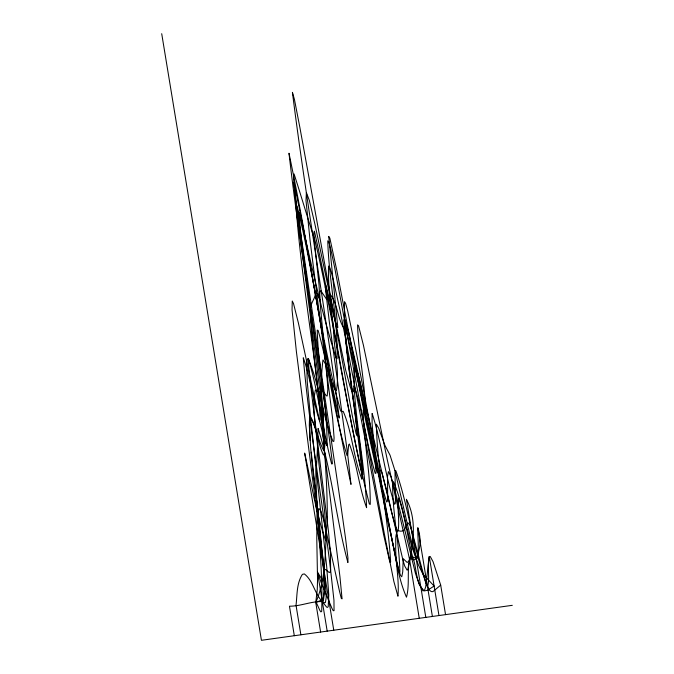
<?xml version="1.0" encoding="UTF-8"?>
<svg xmlns="http://www.w3.org/2000/svg" width="674" height="674" viewBox="0 0 674 674"><rect width="100%" height="100%" fill="white"/><g stroke="black" fill="none" stroke-linecap="round" stroke-linejoin="round"><path stroke-width="1.01" d="M425.816 617.384L406.405 499.282C417.071 519.351 413.44 543.008 408.84 564.205C407.568 575.116 409.362 586.65 406.481 597.215C396.927 575.529 395.267 550.397 389.083 527.439C380.38 488.187 374.491 448.218 363.901 409.421L363.185 410.087C363.758 441.622 370.531 472.887 370.245 504.422L369.344 504C347.413 417.375 335.644 328.398 315.238 241.368C307.883 218.999 301.278 196.26 294.058 173.9L293.527 175.779L293.839 182.764L295.296 196.783L340.277 501.119L345.501 537.978L347.944 557.861L347.885 562.537C335.938 518.365 331.928 471.935 318.094 428.42C317.53 443.071 317.412 457.848 315.836 472.516C316.477 518.828 323.132 565.115 321.7 611.385L320.925 611.908L319.948 610.577L316.679 603.365L315.761 602.522L317.26 589.615L317.547 579.884L316.772 538.265L317.016 517.489L317.724 510.959L318.987 508.499L320.925 511.204L323.596 519.688L339.502 591.3L341.322 598.445L342.063 598.857L339.966 576.961L324.371 450.316L323.023 431.613L323.528 414.367L321.237 390.347L301.219 237.956L298.692 212.285L296.787 205.814L295.996 206.143C303.814 310.832 327.539 414.384 327.303 519.679C324.598 547.431 327.193 576.321 315.761 602.522L320.613 632.052M438.968 615.547L429.262 556.497L425.707 586.81L424.51 590.281L422.952 590.913L419.177 584.307L415.437 573.33L394.998 490.327L391.004 476.72L388.401 471.589L387.516 476.695L387.676 497.993L387.373 501.195L386.682 502.029C367.92 442.86 361.062 380.313 345.029 320.31L344.077 319.594C346.765 358.526 354.313 396.986 357.313 435.901L356.091 433.609L352.392 416.212L299.879 127.487L294.454 99.55L292.423 92.355C306.114 201.181 325.466 309.231 339.241 418.04C321.464 340.227 311.329 260.678 293.839 182.764L299.896 234.956L321.077 399.64L324.641 436.651L324.961 443.677L324.371 450.316C321.658 420.315 319.383 389.707 322.956 359.908C329.283 368.83 329.797 380.962 335.534 390.364L336.427 390.718C339.688 372.04 334.531 352.435 333.756 333.563C332.172 311.093 327.724 288.556 328.55 266.036L329.569 267.123L331.204 271.959L333.47 280.654L339.991 310.057L383.674 534.937L389.808 561.998L390.634 561.889C387.921 515.863 377.187 470.199 376.378 424.207L378.729 428.293L384.98 445.472L390.035 455.152L394.972 470.671L395.815 470.679C409.278 508.491 412.918 549.655 427.543 586.936C430.197 577.171 426.802 566.413 429.262 556.497L430.231 556.48L433.053 561.661L440.695 585.108L432.919 591.629L431.242 591.578L429.456 590.154L425.479 581.704L411.258 528.804L409.918 525.181L407.922 522.839C405.066 527.523 404.964 533.008 398.107 530.64L397.163 530.168L395.748 526.798L391.847 513.285L358.096 374.23L355.147 366.479C352.654 374.474 355.434 383.439 353.403 391.645L352.62 392.032L351.499 390.339L350 386.286L345.636 369.984L314.969 224.383L309.358 200.464L306.384 192.587L305.996 200.481L310.116 240.896L332.661 418.958L334.093 437.898L333.824 441.344L333.007 441.487C322.568 414.881 319.425 385.772 308.566 359.309L307.622 358.661L306.603 362.705L307.277 382.133L310.52 417.24L326.688 566.708L328.786 594.847L328.213 606.684L327.488 607.409L326.595 607.055L322.332 601.604C328.297 579.202 321.498 555.78 320.327 533.134C316.772 494.48 309.063 455.801 309.644 416.953L310.402 416.465C316.308 426.987 317.791 439.515 323.503 450.156L324.371 450.316L324.236 454.655L323.461 455.026C317.665 443.29 317.37 429.153 310.647 417.981L309.888 418.495L309.433 420.837L309.307 425.193L310.166 440.67M319.906 530.859L324.059 571.164L323.874 580.297L323.116 580.794L322.071 579.564L317.479 572.083L321.153 582.53L332.012 608.504L333.234 610.72L334.051 610.661L333.95 600.222L330.631 570.246L330.428 553.447L328.508 531.618L311.489 392.495L308.431 363.631L308.439 358.526C318.398 393.06 322.661 429.144 331.659 463.99L332.459 463.737C320.209 359.95 300.773 257.047 288.986 153.234C311.877 263.189 327.539 374.609 350.994 484.412L347.514 453.054L329.333 321.953L325.298 287.183L325.769 284.933L334.894 320.024L336.857 326.823L337.834 327.631L328.718 236.406L329.847 238.141L336.899 270.805L365.805 421.107L376.109 468.405L377.625 472.508L378.577 473.207L379.816 470.519L380.599 470.166L381.829 472.508L386.067 488.086L402.959 560.161L404.788 566.16L407.138 570.204L407.837 569.336L410.045 558.232L414.038 559.808L415.049 559.496C420.871 550.473 421.334 537.919 417.838 527.894C417.568 538.105 419.413 548.653 417.088 558.67L412.505 556.867L410.828 556.85L408.284 561.695L407.121 562.428L403.237 558.704L402.732 571.822L401.771 576.784L400.634 575.588L398.89 570.667L392.403 541.972L355.628 348.947L347.691 310.899L345.61 303.359L344.49 301.64C343.218 359.689 358.669 416.844 362.839 474.639L362.098 475.254L361.913 479.222C353.277 457.435 352.468 432.775 343.176 411.3L341.558 411.688L340.589 410.879C322.568 345.728 314.32 278.092 298.692 212.285L299.652 213.001C310.655 261.655 321.094 310.478 336.107 358.079L337.067 358.779C338.171 319.4 328.836 280.216 327.766 240.82L328.76 241.789L330.993 250.256L334.7 267.671L384.256 533.319L393.843 581.409L397.955 596.229C399.337 579.817 395.545 563.076 395.68 546.504C396.186 541.391 394.526 534.886 398.107 530.64C399.876 519.881 396.817 508.727 398.747 498.052C405.301 517.126 407.635 537.549 412.657 557.103C416.979 567.719 415.268 583.094 424.409 590.921L427.712 590.205L434.115 586.026L422.969 574.181L418.537 565.301L416.111 558.333L410.744 538.577L394.972 470.671L395.478 499.282L395.309 503.352L394.627 504.329C384.787 474.723 381.838 443.104 372.115 413.457L372.082 423.483L375.923 467.284L376.041 473.106L375.25 473.426C366.597 444.655 363.606 414.148 354.111 385.764C356.133 426.558 365.215 466.93 366.589 507.682C358.93 487.083 357.22 464.555 349.393 444.023L348.677 444.764L347.725 454.284L347.093 455.582C334.043 414.931 329.797 371.568 318.103 330.386L317.227 330.159C318.221 368.745 327.783 407.147 326.966 445.632L324.304 439.701L319.518 420.795L298.371 322.905L293.527 303.612L292.263 301.034L292.044 309.838L296.375 351.466L319.889 536.192L325.98 591.873L326.182 597.594L325.416 602.497L324.573 602.758L320.47 600.509L315.761 602.522M294.311 635.717L289.458 606.196C300.621 606.297 311.481 601.09 322.332 601.604L323.309 600.677C325.5 590.483 322.416 579.783 324.573 569.656L325.331 569.429L329.257 572.546L330.066 572.091L330.631 570.246C322.248 499.358 309.417 428.875 303.275 357.776C310.621 378.156 312.728 400.179 319.518 420.795L320.209 419.927C318.625 382.891 311.118 346.276 310.419 309.189C310.394 303.553 314.632 299.391 315.466 293.881L316.199 293.232L317.134 293.771L319.83 299.947L327.362 381.577L327.808 389.437L327.202 395.95L326.342 395.807L321.961 389.639L319.939 392.656L316.173 390.187L315.339 390.229C311.312 410.028 317.024 431.141 317.791 451.235C319.998 481.017 326.561 510.959 325.778 540.725C315.702 512.442 311.363 482.306 304.64 453.071L333.765 630.215M512.291 605.328L261.428 640.3L161.709 33.7M322.332 601.604C314.589 593.743 313.292 580.811 304.328 573.919L302.39 574.349C296.543 583.355 297.242 594.948 296.029 605.277L300.882 634.798M416.111 558.333C406.06 533.606 403.979 506.09 393.431 481.598L392.672 482.146C392.167 512.282 399.303 542.107 399.901 572.234L398.831 570.827L396.388 561.08L360.691 384.854L348.685 332.299L344.903 319.518L344.161 320.108C347.995 372.023 357.565 423.39 362.098 475.254C344.347 394.273 332.619 312.037 314.404 231.157L313.798 232.581L314.413 241.444L319.029 284.866L319.83 299.947L319.746 294.361L320.116 291.48L320.832 290.73L326.401 299.029L327.286 299.281L328.019 298.641L329.999 295.313L330.791 295.043C337.708 304.631 337.48 318.086 343.791 328.095L344.827 324.135L365.544 414.375C365.594 384.652 358.458 354.785 357.557 324.885L358.534 325.711L363.446 345.341L387.348 460.047L409.539 559.251L419.245 618.294M440.695 585.108L445.548 614.629M417.838 527.894L432.396 616.466M317.479 572.083L327.185 631.134M318.423 516.461L311.219 452.153"/></g></svg>
